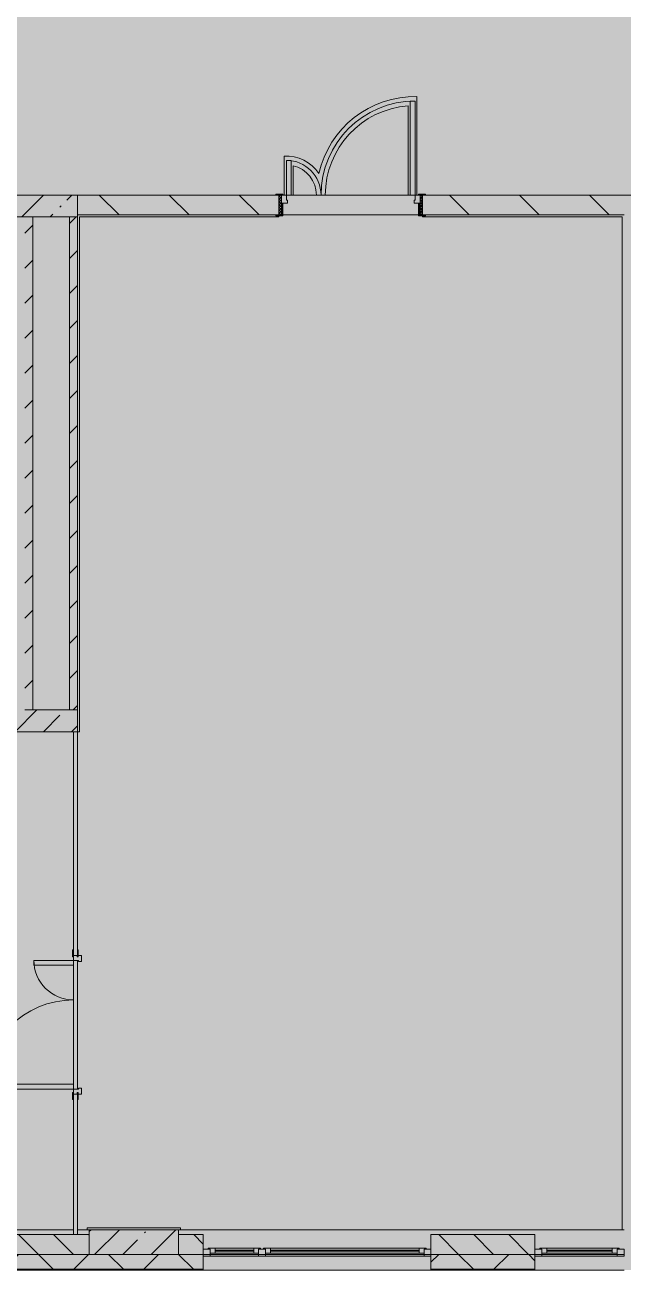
# Model space of a CAD drawing. Header units: millimetres. Extents: x 81773 to 282675, y -8553 to 29000.
# Drawn here: x 248883 to 254923, y -258 to 12319 of the extents above; entities that cross this region are included whole.
import ezdxf

# ---------------------------------------------------------------- set-up
doc = ezdxf.new("R2010")
doc.units = ezdxf.units.MM
doc.layers.add('A-DETL-GENF-5', color=7, linetype='Continuous', lineweight=9, true_color=0xc0c0c0, transparency=0.4)
for name, color, linetype, lineweight, true_color in [('A-DOOR-3', 7, 'Continuous', 5, 0xb7b7b7), ('A-DOOR-4', 7, 'Continuous', 5, 0xe2e2e2), ('A-DOOR-5', 7, 'Continuous', 5, 0xaaaaaa), ('A-DOOR-FRAM-2', 7, 'Continuous', 5, 0xe2e2e2), ('A-DOOR-FRAM-3', 7, 'Continuous', 5, 0xb7b7b7), ('A-DOOR-FRAM-4', 7, 'Continuous', 5, 0xaaaaaa), ('A-FLOR-2', 7, 'Continuous', 5, 0xb7b7b7), ('A-GLAZ-2', 7, 'Continuous', 5, 0x737373), ('A-WALL-3', 7, 'Continuous', 5, 0x737373), ('A-WALL-4', 7, 'Continuous', 9, 0x737373), ('I-WALL-5', 7, 'Continuous', 5, 0x737373), ('S-COLS-3', 7, 'Continuous', 5, 0x737373)]:
    doc.layers.add(name, color=color, linetype=linetype, lineweight=lineweight, true_color=true_color)
for name, color, linetype, lineweight in [('A-WALL-2', 7, 'Continuous', 5), ('I-WALL-4', 7, 'Continuous', 5), ('S-COLS-2', 7, 'Continuous', 5)]:
    doc.layers.add(name, color=color, linetype=linetype, lineweight=lineweight)
pattern_1 = [(45, (147802.7, 0), (-176.7767, 176.7767), [])]
pattern_2 = [(45, (147802.7, 0), (-285.1231, 285.1231), []), (45, (148087.8, 0), (-285.1231, 285.1231), [504.031, -100.806, 16.764, -84.042])]

# ---------------------------------------------------------------- blocks, each defined once
blk = doc.blocks.new('BSC_Колонна _Прямоугольная - 250х900-V143-3_3_3_птичка')
at = {"layer": 'S-COLS-2'}
h = blk.add_hatch(dxfattribs=at)
h.set_pattern_fill('FP_108', color=256, style=0, pattern_type=2)
h.set_pattern_definition([(45, (-102180, -25), (-285.1231, 285.1231), []), (45, (-101894.88, -25), (-285.1231, 285.1231), [504.031, -100.806, 16.764, -84.042])])
h.paths.add_polyline_path([(450, -125), (450, 125), (-450, 125), (-450, -125)])
at = {"layer": 'S-COLS-3'}
for p, q in [((450, 125), (-450, 125)), ((-450, 125), (-450, -125)), ((450, -125), (450, 125)), ((-450, -125), (450, -125))]:
    blk.add_line(p, q, dxfattribs=at)
blk = doc.blocks.new('120_Окно_СКБ_2Ст_Фрамуга сверху - 120_Окно_СКБ_2Ст_2300х2500_h_ ДОО-19727959-3_3_3_птичка')
at = {"layer": 'A-GLAZ-2'}
for p, q in [((-1150, -127), (-1150, -57)), ((-1150, -57), (-1080, -57)), ((1150, -57), (-1150, -57)), ((-1080, -57), (-1080, -127)), ((-1080, -57), (1080, -57)), ((520, -87), (-1080, -87)), ((-1080, -87), (-1080, -127)), ((-1030, -137), (-1030, -87)), ((-1030, -107), (470, -107)), ((470, -117), (-1030, -117)), ((470, -137), (470, -87)), ((520, -127), (520, -57)), ((520, -57), (590, -57)), ((520, -127), (520, -87)), ((590, -57), (590, -127)), ((1080, -87), (590, -87)), ((590, -87), (590, -127)), ((640, -137), (640, -87)), ((640, -107), (1030, -107)), ((1030, -117), (640, -117)), ((1030, -137), (1030, -87)), ((1080, -127), (1080, -57)), ((1080, -57), (1150, -57)), ((1080, -127), (1080, -87)), ((1150, -57), (1150, -127)), ((-1080, -127), (-1150, -127)), ((-1150, -127), (-1100, -127)), ((-1080, -127), (-1100, -127)), ((-1100, -127), (-1100, -137)), ((-1100, -137), (540, -137)), ((540, -137), (-1100, -137)), ((590, -127), (520, -127)), ((540, -127), (520, -127)), ((540, -127), (570, -127)), ((540, -127), (570, -127)), ((540, -137), (540, -127)), ((590, -127), (570, -127)), ((570, -127), (570, -137)), ((570, -137), (1100, -137)), ((1100, -137), (570, -137)), ((1150, -127), (1080, -127)), ((1100, -127), (1080, -127)), ((1100, -127), (1150, -127)), ((1100, -137), (1100, -127))]:
    blk.add_line(p, q, dxfattribs=at)
blk = doc.blocks.new('110_Дверь_СКБ_2Ст - Д-6_л__ ДОО_Дв_1450x2100h_Дверь из раздевальной в коридор-V147-3_3_3_птичка')
at = {"layer": 'A-DOOR-4'}
for points in [[(662.5, 100), (662.5, 1050), (612.5, 1050), (612.5, 100)], [(-587.5, 100), (-587.5, 450), (-637.5, 450), (-637.5, 100)]]:
    blk.add_hatch(color=256, dxfattribs=at).paths.add_polyline_path(points)
h = blk.add_hatch(color=256, dxfattribs=at)
h.paths.add_polyline_path([(-627.5, 20), (-627.5, 50), (-637.5, 50), (-637.5, 100), (-687.5, 100), (-687.5, 20), (-656, 20)])
h.paths.add_polyline_path([(712.5, 20), (712.5, 100), (662.5, 100), (662.5, 50), (652.5, 50), (652.5, 20)])
at = {"layer": 'A-DOOR-5'}
h = blk.add_hatch(dxfattribs=at)
h.set_pattern_fill('FP_18', color=256, style=0, pattern_type=2)
h.set_pattern_definition([(135, (1576.41, 164.685), (-14.14214, -14.14214), []), (225, (1576.41, 164.685), (14.14214, -14.14214), [])])
h.paths.add_polyline_path([(737.5, -100), (737.5, 100), (712.5, 100), (712.5, -100)])
at = {"layer": 'A-DOOR-FRAM-2'}
for points in [[(-672.5, 100), (-672.5, 108), (-742.5, 108), (-742.5, 100)], [(-672.5, -100), (-672.5, 20), (-687.5, 20), (-687.5, -100)], [(767.5, 100), (767.5, 108), (697.5, 108), (697.5, 100)], [(712.5, -100), (712.5, 20), (697.5, 20), (697.5, -100)], [(-672.5, -108), (-672.5, -100), (-742.5, -100), (-742.5, -108)], [(767.5, -108), (767.5, -100), (697.5, -100), (697.5, -108)]]:
    blk.add_hatch(color=256, dxfattribs=at).paths.add_polyline_path(points)
at = {"layer": 'A-DOOR-FRAM-4'}
h = blk.add_hatch(dxfattribs=at)
h.set_pattern_fill('FP_19', color=256, style=0, pattern_type=2)
h.set_pattern_definition([(45, (-546.384, 164.685), (-14.1421, 14.1421), []), (135, (-546.384, 164.685), (-14.1421, -14.1421), [])])
h.paths.add_polyline_path([(-687.5, -100), (-687.5, 100), (-712.5, 100), (-712.5, -100)])
at = {"layer": 'A-DOOR-3'}
for p, q in [((662.5, 1050), (612.5, 1050)), ((612.5, 1050), (612.5, 100)), ((662.5, 100), (662.5, 1050)), ((-637.5, 450), (-637.5, 100)), ((-587.5, 450), (-637.5, 450)), ((-587.5, 100), (-587.5, 450)), ((-637.5, 100), (-587.5, 100)), ((612.5, 100), (662.5, 100))]:
    blk.add_line(p, q, dxfattribs=at)
for centre, radius, start, end in [((662.5, 100), 950, 90, 180), ((-637.5, 100), 350, 360, 90)]:
    blk.add_arc(centre, radius, start, end, dxfattribs=at)
at = {"layer": 'A-DOOR-FRAM-3'}
for p, q in [((-672.5, 108), (-742.5, 108)), ((-742.5, 108), (-742.5, 100)), ((-742.5, 100), (-672.5, 100)), ((-687.5, 100), (-712.5, 100)), ((-712.5, 100), (-712.5, -100)), ((-637.5, 100), (-687.5, 100)), ((-687.5, 100), (-687.5, 20)), ((-687.5, -100), (-687.5, 100)), ((-687.5, 20), (-627.5, 20)), ((-672.5, 20), (-687.5, 20)), ((-687.5, 20), (-687.5, -100)), ((-672.5, 100), (-672.5, 108)), ((-672.5, -100), (-672.5, 20)), ((-637.5, 50), (-637.5, 100)), ((-627.5, 50), (-637.5, 50)), ((-627.5, 20), (-627.5, 50)), ((662.5, 50), (652.5, 50)), ((652.5, 50), (652.5, 20)), ((652.5, 20), (712.5, 20)), ((662.5, 100), (662.5, 50)), ((712.5, 100), (662.5, 100)), ((767.5, 108), (697.5, 108)), ((697.5, 108), (697.5, 100)), ((697.5, 100), (767.5, 100)), ((712.5, 20), (697.5, 20)), ((697.5, 20), (697.5, -100)), ((712.5, 20), (712.5, 100)), ((737.5, 100), (712.5, 100)), ((712.5, 100), (712.5, -100)), ((712.5, -100), (712.5, 20)), ((737.5, -100), (737.5, 100)), ((767.5, 100), (767.5, 108)), ((-672.5, -100), (-742.5, -100)), ((-742.5, -100), (-742.5, -108)), ((-742.5, -108), (-672.5, -108)), ((-712.5, -100), (-687.5, -100)), ((-687.5, -100), (-672.5, -100)), ((-672.5, -108), (-672.5, -100)), ((697.5, -100), (712.5, -100)), ((767.5, -100), (697.5, -100)), ((697.5, -100), (697.5, -108)), ((697.5, -108), (767.5, -108)), ((712.5, -100), (737.5, -100)), ((767.5, -108), (767.5, -100))]:
    blk.add_line(p, q, dxfattribs=at)
blk = doc.blocks.new('120_Окно_СКБ_1Ст - 120_Окно_СКБ_1Ст 900х2500_h_ с форточкой-22876038-3_3_3_птичка')
at = {"layer": 'A-GLAZ-2'}
for p, q in [((-450, -127), (-450, -57)), ((-450, -57), (-380, -57)), ((450, -57), (-450, -57)), ((-380, -57), (-380, -127)), ((380, -87), (-380, -87)), ((-380, -87), (-380, -127)), ((-330, -137), (-330, -87)), ((-330, -107), (330, -107)), ((330, -117), (-330, -117)), ((330, -137), (330, -87)), ((380, -127), (380, -57)), ((380, -57), (450, -57)), ((380, -127), (380, -87)), ((450, -57), (450, -127)), ((-380, -127), (-450, -127)), ((-450, -127), (-400, -127)), ((-380, -127), (-400, -127)), ((-400, -127), (-400, -137)), ((-400, -137), (400, -137)), ((400, -137), (-400, -137)), ((450, -127), (380, -127)), ((400, -127), (380, -127)), ((400, -127), (450, -127)), ((400, -137), (400, -127))]:
    blk.add_line(p, q, dxfattribs=at)
blk = doc.blocks.new('110_Дверь_СКБ_2Ст - Д-5_п__в составе перегородки _не входит в спец__-V267-3_3_3_птичка')
at = {"layer": 'A-DOOR-4'}
h = blk.add_hatch(color=256, dxfattribs=at)
h.paths.add_polyline_path([(712, 60), (652, 60), (652, 30), (662, 30), (662, -20), (712, -20), (712, -8)])
h.paths.add_polyline_path([(-628, 60), (-688, 60), (-688, -20), (-638, -20), (-638, 30), (-628, 30)])
for points in [[(-588, -420), (-588, -20), (-638, -20), (-638, -420)], [(662, -20), (612, -20), (612, -920), (662, -920)]]:
    blk.add_hatch(color=256, dxfattribs=at).paths.add_polyline_path(points)
at = {"layer": 'A-DOOR-FRAM-2'}
for points in [[(-672, 28), (-743, 28), (-743, 20), (-672, 20)], [(768, 28), (698, 28), (698, 20), (768, 20)], [(-672, -20), (-743, -20), (-743, -28), (-672, -28)], [(768, -20), (698, -20), (698, -28), (768, -28)]]:
    blk.add_hatch(color=256, dxfattribs=at).paths.add_polyline_path(points)
at = {"layer": 'A-DOOR-3'}
for p, q in [((-638, -20), (-588, -20)), ((-638, -420), (-638, -20)), ((-588, -20), (-588, -420)), ((612, -20), (662, -20)), ((612, -920), (612, -20)), ((662, -20), (662, -920)), ((-588, -420), (-638, -420)), ((662, -920), (612, -920))]:
    blk.add_line(p, q, dxfattribs=at)
for centre, radius, start, end in [((-638, -20), 400, 270, 0), ((662, -20), 900, 180, 270)]:
    blk.add_arc(centre, radius, start, end, dxfattribs=at)
at = {"layer": 'A-DOOR-FRAM-3'}
for p, q in [((-743, 28), (-672, 28)), ((-743, 20), (-743, 28)), ((-672, 20), (-743, 20)), ((-688, 60), (-628, 60)), ((-688, -20), (-688, 60)), ((-688, 20), (-672, 20)), ((-688, 19), (-688, 20)), ((-672, 19), (-688, 19)), ((-672, 28), (-672, 20)), ((-672, 20), (-672, 19)), ((-638, 30), (-638, -20)), ((-628, 30), (-638, 30)), ((-628, 60), (-628, 30)), ((652, 60), (712, 60)), ((652, 30), (652, 60)), ((662, 30), (652, 30)), ((662, -20), (662, 30)), ((698, 20), (698, 28)), ((698, 28), (768, 28)), ((698, 19), (698, 20)), ((698, 20), (712, 20)), ((768, 20), (698, 20)), ((712, 19), (698, 19)), ((712, 60), (712, -20)), ((712, 20), (712, 19)), ((768, 28), (768, 20)), ((-743, -20), (-672, -20)), ((-743, -28), (-743, -20)), ((-672, -28), (-743, -28)), ((-638, -20), (-688, -20)), ((-672, -20), (-672, -28)), ((712, -20), (662, -20)), ((698, -28), (698, -20)), ((698, -20), (768, -20)), ((768, -28), (698, -28)), ((768, -20), (768, -28))]:
    blk.add_line(p, q, dxfattribs=at)

msp = doc.modelspace()

# ---------------------------------------------------------------- hatches: boundary and pattern name
at = {"layer": 'A-DETL-GENF-5'}
msp.add_hatch(color=256, dxfattribs=at).paths.add_polyline_path([(269518.6, -258), (273035.7, -258), (273035.7, 21479), (241135.7, 21479), (241135.7, 27379), (232372.7, 27379), (232372.7, 10208.3), (237012.7, 10208.3), (237012.7, -258), (268458.9, -258)])
at = {"layer": 'A-WALL-2'}
h = msp.add_hatch(dxfattribs=at)
h.set_pattern_fill('FP_82', color=256, style=0, pattern_type=2)
h.set_pattern_definition([(135, (147802.7, 0), (-176.7767, -176.7767), [])])
h.paths.add_polyline_path([(269232.7, -100), (269232.7, 100), (268932.7, 100), (268932.7, -100)])
h.paths.add_polyline_path([(263782.7, -100), (264832.7, -100), (264832.7, 100), (263782.7, 100)])
h.paths.add_polyline_path([(257632.7, -100), (257632.7, 100), (256732.7, 100), (256732.7, -100), (257332.4, -100)])
h.paths.add_polyline_path([(267132.7, -100), (267132.7, 100), (266632.7, 100), (266632.7, -100), (266869.4, -100)])
h.paths.add_polyline_path([(258532.7, -100), (259432.7, -100), (259432.7, 100), (258532.7, 100)])
h.paths.add_polyline_path([(261482.7, -100), (261482.7, 100), (261232.7, 100), (261232.7, -100)])
h.paths.add_polyline_path([(242496.9, -100), (242582.7, -100), (242582.7, 100), (242332.7, 100), (242332.7, -100)])
h.paths.add_polyline_path([(248632.7, -100), (249532.7, -100), (249532.7, 100), (248632.7, 100)])
h.paths.add_polyline_path([(244882.7, -100), (245932.7, -100), (245932.7, 100), (244882.7, 100)])
h.paths.add_polyline_path([(253623.5, -100), (254032.7, -100), (254032.7, 100), (252982.7, 100), (252982.7, -100)])
h.paths.add_polyline_path([(250682.7, -100), (250682.7, 100), (250432.7, 100), (250432.7, -100), (250444.5, -100)])
h.paths.add_polyline_path([(239732.7, -100), (240532.7, -100), (240532.7, 100), (239732.7, 100)])
h = msp.add_hatch(dxfattribs=at)
h.set_pattern_fill('FP_84', color=256, style=0, pattern_type=2)
h.set_pattern_definition([(45, (147802.7, 0), (-353.5534, 353.5534), []), (135, (147802.7, 0), (-353.5534, -353.5534), [])])
h.paths.add_polyline_path([(271637.9, -250), (272882.7, -250), (272882.7, -100), (271532.7, -100), (271532.7, -250)])
h.paths.add_polyline_path([(268458.9, -250), (269232.7, -250), (269232.7, -100), (268032.7, -100), (268032.7, -250)])
h.paths.add_polyline_path([(257632.7, -250), (257632.7, -100), (256732.7, -100), (256732.7, -250), (257332.4, -250)])
h.paths.add_polyline_path([(258532.7, -250), (259432.7, -250), (259432.7, -100), (258532.7, -100)])
h.paths.add_polyline_path([(255742.8, -250), (255832.7, -250), (255832.7, -100), (254932.7, -100), (254932.7, -250)])
h.paths.add_polyline_path([(260332.7, -250), (261482.7, -250), (261482.7, -100), (260332.7, -100)])
h.paths.add_polyline_path([(267132.7, -250), (267132.7, -100), (265732.7, -100), (265732.7, -250), (266869.4, -250)])
h.paths.add_polyline_path([(263782.7, -250), (264832.7, -250), (264832.7, -100), (263782.7, -100)])
h.paths.add_polyline_path([(248632.7, -250), (250682.7, -250), (250682.7, -100), (248632.7, -100)])
h.paths.add_polyline_path([(242582.7, -250), (242582.7, -100), (241432.7, -100), (241432.7, -250), (242496.9, -250)])
h.paths.add_polyline_path([(244882.7, -250), (245932.7, -250), (245932.7, -100), (244882.7, -100)])
h.paths.add_polyline_path([(247732.7, -250), (247732.7, -100), (246832.7, -100), (246832.7, -250), (247265.5, -250)])
h.paths.add_polyline_path([(253623.5, -250), (254032.7, -250), (254032.7, -100), (252982.7, -100), (252982.7, -250)])
h.paths.add_polyline_path([(239847.8, -250), (240532.7, -250), (240532.7, -100), (239732.7, -100), (239732.7, -250)])
h.paths.add_polyline_path([(238832.7, -250), (238832.7, -100), (237012.7, -100), (237012.7, -250), (238788.1, -250)])
at = {"layer": 'I-WALL-4'}
h = msp.add_hatch(dxfattribs=at)
h.set_pattern_fill('FP_83', color=256, style=0, pattern_type=2)
h.set_pattern_definition([(135, (147802.7, 0), (-353.5534, -353.5534), [])])
h.paths.add_polyline_path([(251447.7, 10400), (251447.7, 10600), (249412.7, 10600), (249412.7, 10400), (251417.7, 10400)])
h.paths.add_polyline_path([(254683.2, 10400), (254932.7, 10400), (254932.7, 10600), (252897.7, 10600), (252897.7, 10400), (253623.5, 10400)])
h.paths.add_polyline_path([(239242.7, 10400), (240312.7, 10400), (240312.7, 10600), (239187.7, 10600), (239187.7, 10400)])
h.paths.add_polyline_path([(237787.7, 10400), (237787.7, 10600), (237412.7, 10600), (237412.7, 10400), (237732.7, 10400)])
h.paths.add_polyline_path([(241967.1, 10400), (242012.7, 10400), (242012.7, 10600), (241262.7, 10600), (241262.7, 10400), (241292.7, 10400)])
h = msp.add_hatch(dxfattribs=at)
h.set_pattern_fill('FP_80', color=256, style=0, pattern_type=2)
h.set_pattern_definition(pattern_2)
h.paths.add_polyline_path([(246205.8, 10380), (249412.7, 10380), (249412.7, 10600), (242012.7, 10600), (242012.7, 10380), (245146.1, 10380)])
h = msp.add_hatch(dxfattribs=at)
h.set_pattern_fill('FP_85', color=256, style=0, pattern_type=2)
h.set_pattern_definition(pattern_1)
h.paths.add_polyline_path([(248882.7, 5400), (248962.7, 5400), (248962.7, 10380), (248882.7, 10380), (248882.7, 5646.2)])
h = msp.add_hatch(dxfattribs=at)
h.set_pattern_fill('FP_85', color=256, style=0, pattern_type=2)
h.set_pattern_definition(pattern_1)
h.paths.add_polyline_path([(249384.8, 5400), (249412.7, 5400), (249412.7, 10380), (249332.7, 10380), (249332.7, 5400)])
h = msp.add_hatch(dxfattribs=at)
h.set_pattern_fill('FP_85', color=256, style=0, pattern_type=2)
h.set_pattern_definition(pattern_1)
h.paths.add_polyline_path([(248882.7, 10000), (248882.7, 10080), (242092.7, 10080), (242092.7, 10000), (245146.1, 10000)])
h = msp.add_hatch(dxfattribs=at)
h.set_pattern_fill('FP_80', color=256, style=0, pattern_type=2)
h.set_pattern_definition(pattern_2)
h.paths.add_polyline_path([(248542.7, 5180), (249412.7, 5180), (249412.7, 5400), (248512.7, 5400), (248512.7, 5180)])
h.paths.add_polyline_path([(245146.1, 5180), (247462.7, 5180), (247462.7, 5400), (242012.7, 5400), (242012.7, 5180)])

# ---------------------------------------------------------------- linework, layer by layer
at = {"layer": 'A-FLOR-2'}
for p, q in [((252841.1, 10600), (252841.1, 11594.8)), ((252751.1, 11502.3), (252751.1, 10600)), ((251499.9, 10994.4), (251499.9, 10600)), ((251589.9, 10600), (251589.9, 10897.1)), ((251572.7, 10600), (251589.9, 10600)), ((251826.1, 10600), (251916.1, 10600)), ((251916.1, 10600), (252772.7, 10600)), ((251447.7, 10380), (249433.7, 10380)), ((249433.7, 10380), (249433.7, 5180)), ((251447.7, 10392), (251447.7, 10380)), ((252897.7, 10380), (252897.7, 10392)), ((254912.7, 10380), (252897.7, 10380)), ((254912.7, 150), (254912.7, 10380)), ((249433.7, 5180), (249412.7, 5180)), ((249512.7, 150), (249512.7, 170)), ((249512.7, 170), (250452.7, 170)), ((250452.7, 170), (250452.7, 150))]:
    msp.add_line(p, q, dxfattribs=at)
for centre, radius, start, end in [((252821.1, 10600), 995, 88.8489, 167.32946), ((252821.1, 10600), 905, 94.43687, 180), ((251521.1, 10600), 395, 33.54048, 93.07201), ((251521.1, 10600), 305, 0, 76.9573)]:
    msp.add_arc(centre, radius, start, end, dxfattribs=at)
at = {"layer": 'A-WALL-3'}
for p, q in [((249372.7, 100), (248632.7, 100)), ((249532.7, 100), (249412.7, 100)), ((250682.7, 100), (250432.7, 100)), ((250682.7, -258), (250682.7, 100)), ((254032.7, 100), (252982.7, 100)), ((252982.7, 100), (252982.7, -258)), ((254032.7, -258), (254032.7, 100)), ((250682.7, -100), (252982.7, -100)), ((240532.7, -258), (254932.7, -258))]:
    msp.add_line(p, q, dxfattribs=at)
at = {"layer": 'A-WALL-4'}
for p, q in [((249412.7, 10400), (249412.7, 10600)), ((248882.7, 5400), (248962.7, 5400)), ((249332.7, 5400), (249412.7, 5400)), ((249412.7, 5180), (249372.7, 5180)), ((249372.7, 100), (249412.7, 100)), ((248632.7, -100), (249532.7, -100)), ((249532.7, -100), (248632.7, -100)), ((250432.7, -100), (250682.7, -100)), ((250682.7, -100), (250432.7, -100)), ((252982.7, -100), (254032.7, -100)), ((254032.7, -100), (252982.7, -100)), ((248632.7, -250), (250682.7, -250)), ((252982.7, -250), (254032.7, -250)), ((248632.7, -253), (250682.7, -253)), ((252982.7, -253), (254032.7, -253))]:
    msp.add_line(p, q, dxfattribs=at)
at = {"layer": 'I-WALL-5'}
for p, q in [((251417.7, 10600), (246502.7, 10600)), ((251589.9, 10600), (251826.1, 10600)), ((255452.7, 10600), (252927.7, 10600)), ((242012.7, 10380), (249412.7, 10380)), ((248962.7, 5400), (248962.7, 10380)), ((249332.7, 10380), (249332.7, 5400)), ((249412.7, 2975), (249412.7, 10400)), ((249412.7, 10400), (251417.7, 10400)), ((252857.7, 10400), (251487.7, 10400)), ((252927.7, 10400), (254932.7, 10400)), ((249332.7, 5400), (248962.7, 5400)), ((248542.7, 5180), (249372.7, 5180)), ((249372.7, 5180), (249372.7, 2975)), ((249372.7, 1620), (249372.7, 2820)), ((249412.7, 2870), (249412.7, 1570)), ((249372.7, 1465), (249372.7, 100)), ((249412.7, 100), (249412.7, 1465)), ((247732.7, 150), (249372.7, 150)), ((249412.7, 150), (249532.7, 150)), ((250432.7, 150), (254932.7, 150)), ((254932.7, -100), (254032.7, -100))]:
    msp.add_line(p, q, dxfattribs=at)

# ---------------------------------------------------------------- block references
at = {"layer": 'A-DOOR-3'}
msp.add_blockref('110_Дверь_СКБ_2Ст - Д-6_л__ ДОО_Дв_1450x2100h_Дверь из раздевальной в коридор-V147-3_3_3_птичка', (252160.2, 10500), dxfattribs=at)
at = {"layer": 'A-DOOR-3', "rotation": 270}
msp.add_blockref('110_Дверь_СКБ_2Ст - Д-5_п__в составе перегородки _не входит в спец__-V267-3_3_3_птичка', (249392.7, 2232.5), dxfattribs=at)
at = {"layer": 'A-GLAZ-2', "rotation": 180}
for name, p in [('120_Окно_СКБ_2Ст_Фрамуга сверху - 120_Окно_СКБ_2Ст_2300х2500_h_ ДОО-19727959-3_3_3_птичка', (251832.7, -175)), ('120_Окно_СКБ_1Ст - 120_Окно_СКБ_1Ст 900х2500_h_ с форточкой-22876038-3_3_3_птичка', (254482.7, -175))]:
    msp.add_blockref(name, p, dxfattribs=at)
at = {"layer": 'S-COLS-3'}
msp.add_blockref('BSC_Колонна _Прямоугольная - 250х900-V143-3_3_3_птичка', (249982.7, 25), dxfattribs=at)

doc.saveas('drawing.dxf')
